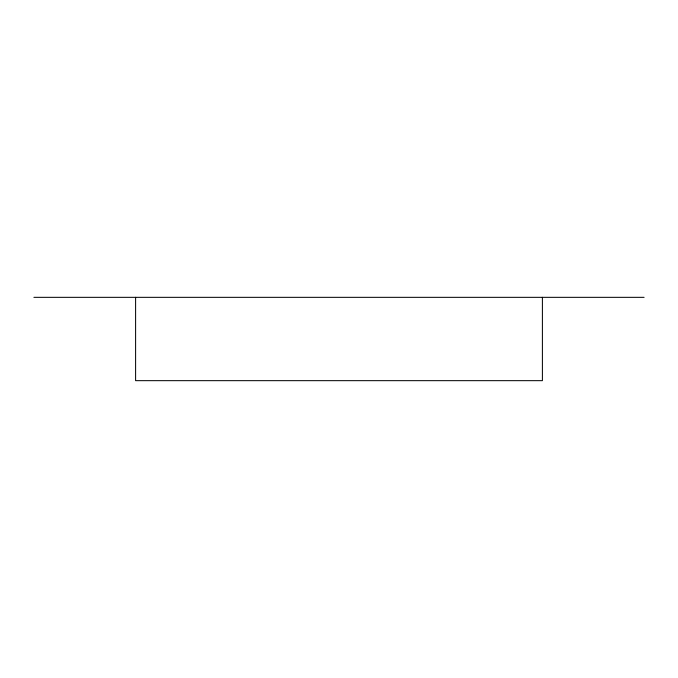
<?xml version="1.0" encoding="UTF-8"?>
<svg xmlns="http://www.w3.org/2000/svg" width="678" height="678" viewBox="0 0 678 678"><rect width="100%" height="100%" fill="white"/><g stroke="black" fill="none" stroke-linecap="round" stroke-linejoin="round"><path stroke-width="1.02" d="M33.9 297.337L644.1 297.337M542.4 297.337L542.4 380.663L135.6 380.663L135.6 297.337"/></g></svg>
